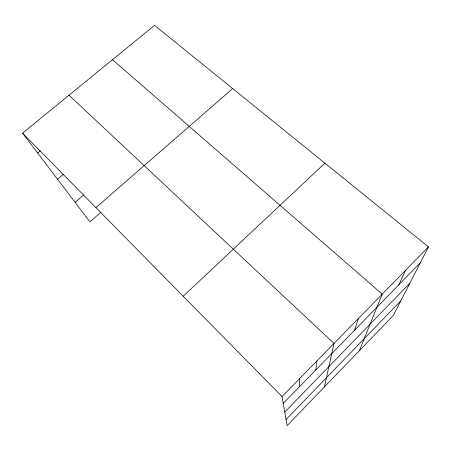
<?xml version="1.0" encoding="UTF-8"?>
<svg xmlns="http://www.w3.org/2000/svg" width="451" height="451" viewBox="0 0 451 451"><rect width="100%" height="100%" fill="white"/><g stroke="black" fill="none" stroke-linecap="round" stroke-linejoin="round"><path stroke-width="0.68" d="M315.813 369.955L316.952 360.896M324.359 386.997L334.005 343.459L69.003 95.223M354.576 330.188L358.382 318.536M359.362 350.686L382.234 294.142L112.513 59.701M398.853 284.767L405.59 270.267M428.45 246.894L393.306 315.48L287.124 425.62L282.055 396.576L22.55 133.158L154.546 25.38L428.45 246.894L282.055 396.576M286.064 419.531L400.781 300.89M284.761 412.09L409.841 283.205M283.239 403.374L420.338 262.719M183.185 296.217L324.917 163.161M100.962 212.173L89.912 221.824L22.55 133.158M95.916 207.629L232.693 88.576M75.125 202.358L83.429 195.21M57.536 179.21L63.258 174.368M37.619 152.99L40.246 150.809M299.633 378.598L299.644 386.546"/></g></svg>
